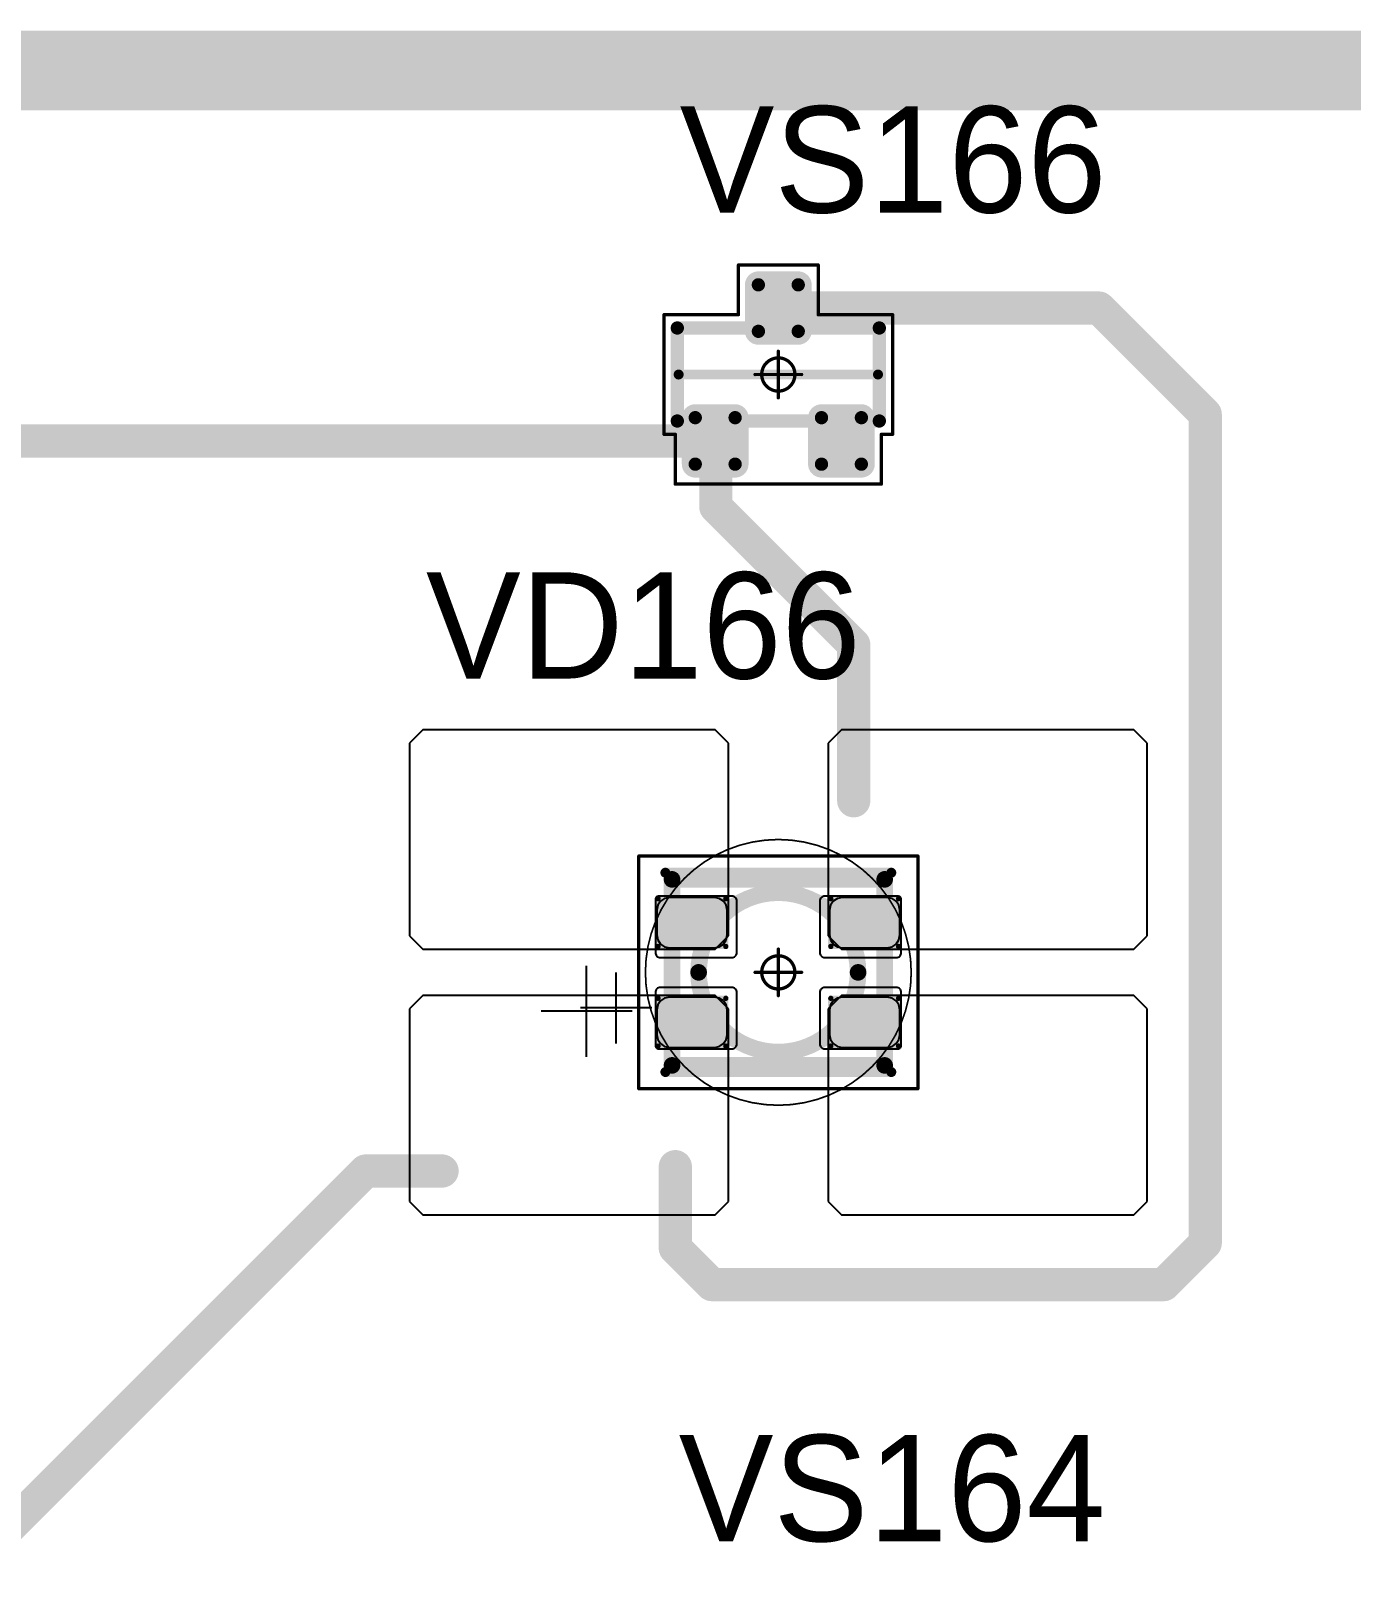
# Model space of a CAD drawing. Header units: millimetres. Extents: x 0 to 400, y 0 to 514.
# Drawn here: x 288.75 to 308.62, y 43.56 to 66.68 of the extents above; entities that cross this region are included whole.
import ezdxf

# ---------------------------------------------------------------- set-up
doc = ezdxf.new("R2010")
doc.units = ezdxf.units.MM
for name, color, linetype in [('Mechanical13', 56, 'Continuous'), ('Mechanical15', 56, 'Continuous'), ('Mechanical2', 216, 'Continuous'), ('TopLayer', 1, 'Continuous'), ('TopOverlay', 2, 'Continuous'), ('TopPaste', 8, 'Continuous'), ('TopSolder', 216, 'Continuous')]:
    doc.layers.add(name, color=color, linetype=linetype)

# ---------------------------------------------------------------- blocks, each defined once
blk = doc.blocks.new('SOT23_16')
at = {"layer": 'Mechanical13', "const_width": 0.2}
for points in [[(-0.7, 1.52), (0.7, 1.52)], [(-0.7, 1.52), (-0.7, -1.52)], [(0.7, 1.52), (0.7, -1.52)], [(-0.7, -1.52), (0.7, -1.52)]]:
    blk.add_lwpolyline(points, dxfattribs=at)
at = {"layer": 'Mechanical13', "const_width": 0.1}
for points in [[(-0.75, 1.52, 1), (-0.65, 1.52, 1)], [(-0.75, 1.52, 1), (-0.65, 1.52, 1)], [(0.65, 1.52, 1), (0.75, 1.52, 1)], [(0.65, 1.52, 1), (0.75, 1.52, 1)], [(-0.75, -1.52, 1), (-0.65, -1.52, 1)], [(-0.75, -1.52, 1), (-0.65, -1.52, 1)], [(0.65, -1.52, 1), (0.75, -1.52, 1)], [(0.65, -1.52, 1), (0.75, -1.52, 1)]]:
    blk.add_lwpolyline(points, format="xyb", close=True, dxfattribs=at)
at = {"layer": 'Mechanical15', "const_width": 0.05}
for points in [[(-0.9, 1.72), (-0.9, 1.55)], [(-0.9, 1.72), (0.9, 1.72)], [(0.9, 1.72), (0.9, 0.6)], [(-1.65, 1.55), (-1.65, -1.55)], [(-1.65, 1.55), (-0.9, 1.55)], [(0.9, 0.6), (1.65, 0.6)], [(1.65, 0.6), (1.65, -0.6)], [(0, 0.35), (0, -0.35)], [(0.35, 0), (-0.35, 0)], [(0.9, -0.6), (1.65, -0.6)], [(0.9, -0.6), (0.9, -1.72)], [(-1.65, -1.55), (-0.9, -1.55)], [(-0.9, -1.55), (-0.9, -1.72)], [(-0.9, -1.72), (0.9, -1.72)]]:
    blk.add_lwpolyline(points, dxfattribs=at)
at = {"layer": 'Mechanical15'}
for points, const_width in [([(-0.913, 1.72, 1), (-0.888, 1.72, 1)], 0.025), ([(-0.913, 1.72, 1), (-0.888, 1.72, 1)], 0.025), ([(0.888, 1.72, 1), (0.913, 1.72, 1)], 0.025), ([(0.888, 1.72, 1), (0.913, 1.72, 1)], 0.025), ([(-1.663, 1.55, 1), (-1.638, 1.55, 1)], 0.025), ([(-1.663, 1.55, 1), (-1.638, 1.55, 1)], 0.025), ([(-0.913, 1.55, 1), (-0.888, 1.55, 1)], 0.025), ([(-0.913, 1.55, 1), (-0.888, 1.55, 1)], 0.025), ([(0.888, 0.6, 1), (0.913, 0.6, 1)], 0.025), ([(0.888, 0.6, 1), (0.913, 0.6, 1)], 0.025), ([(1.637, 0.6, 1), (1.662, 0.6, 1)], 0.025), ([(1.637, 0.6, 1), (1.662, 0.6, 1)], 0.025), ([(0.25, 0, 1), (-0.25, 0, 1)], 0.05), ([(-0.013, 0.35, 1), (0.012, 0.35, 1)], 0.025), ([(-0.363, 0, 1), (-0.338, 0, 1)], 0.025), ([(-0.263, 0, 1), (-0.238, 0, 1)], 0.025), ([(0.237, 0, 1), (0.262, 0, 1)], 0.025), ([(0.337, 0, 1), (0.362, 0, 1)], 0.025), ([(-0.013, -0.35, 1), (0.012, -0.35, 1)], 0.025), ([(0.888, -0.6, 1), (0.913, -0.6, 1)], 0.025), ([(0.888, -0.6, 1), (0.913, -0.6, 1)], 0.025), ([(1.637, -0.6, 1), (1.662, -0.6, 1)], 0.025), ([(1.637, -0.6, 1), (1.662, -0.6, 1)], 0.025), ([(-1.663, -1.55, 1), (-1.638, -1.55, 1)], 0.025), ([(-1.663, -1.55, 1), (-1.638, -1.55, 1)], 0.025), ([(-0.913, -1.55, 1), (-0.888, -1.55, 1)], 0.025), ([(-0.913, -1.55, 1), (-0.888, -1.55, 1)], 0.025), ([(-0.913, -1.72, 1), (-0.888, -1.72, 1)], 0.025), ([(-0.913, -1.72, 1), (-0.888, -1.72, 1)], 0.025), ([(0.888, -1.72, 1), (0.913, -1.72, 1)], 0.025), ([(0.888, -1.72, 1), (0.913, -1.72, 1)], 0.025)]:
    blk.add_lwpolyline(points, format="xyb", close=True, dxfattribs=dict(at, const_width=const_width))
at = {"layer": 'TopLayer', "const_width": 0.1}
for points in [[(-1.4, 1.25, 1), (-1.3, 1.25, 1)], [(-0.7, 1.25, 1), (-0.6, 1.25, 1)], [(-1.4, 0.65, 1), (-1.3, 0.65, 1)], [(-0.7, 0.65, 1), (-0.6, 0.65, 1)], [(0.6, 0.3, 1), (0.7, 0.3, 1)], [(1.3, 0.3, 1), (1.4, 0.3, 1)], [(0.6, -0.3, 1), (0.7, -0.3, 1)], [(1.3, -0.3, 1), (1.4, -0.3, 1)], [(-1.4, -0.65, 1), (-1.3, -0.65, 1)], [(-0.7, -0.65, 1), (-0.6, -0.65, 1)], [(-1.4, -1.25, 1), (-1.3, -1.25, 1)], [(-0.7, -1.25, 1), (-0.6, -1.25, 1)]]:
    blk.add_lwpolyline(points, format="xyb", close=True, dxfattribs=at)
at = {"layer": 'TopLayer'}
for points in [[(-1.45, 1.25), (-1.45, 0.65), (-0.55, 1.25), (-0.55, 0.65)], [(-1.35, 1.35), (-1.35, 0.55), (-0.65, 1.35), (-0.65, 0.55)], [(0.55, 0.3), (0.55, -0.3), (1.45, 0.3), (1.45, -0.3)], [(0.65, 0.4), (0.65, -0.4), (1.35, 0.4), (1.35, -0.4)], [(-1.45, -0.65), (-1.45, -1.25), (-0.55, -0.65), (-0.55, -1.25)], [(-1.35, -0.55), (-1.35, -1.35), (-0.65, -0.55), (-0.65, -1.35)]]:
    blk.add_solid(points, dxfattribs=at)
at = {"layer": 'TopOverlay', "const_width": 0.15}
blk.add_lwpolyline([(0, 1.5), (0, -1.5)], dxfattribs=at)
at = {"layer": 'TopOverlay', "const_width": 0.075}
for points in [[(-0.038, 1.5, 1), (0.037, 1.5, 1)], [(-0.038, -1.5, 1), (0.037, -1.5, 1)]]:
    blk.add_lwpolyline(points, format="xyb", close=True, dxfattribs=at)
at = {"layer": 'TopPaste', "const_width": 0.075}
for points in [[(-1.387, 1.25, 1), (-1.313, 1.25, 1)], [(-0.687, 1.25, 1), (-0.613, 1.25, 1)], [(-1.387, 0.65, 1), (-1.313, 0.65, 1)], [(-0.687, 0.65, 1), (-0.613, 0.65, 1)], [(0.613, 0.3, 1), (0.687, 0.3, 1)], [(1.312, 0.3, 1), (1.387, 0.3, 1)], [(0.613, -0.3, 1), (0.687, -0.3, 1)], [(1.312, -0.3, 1), (1.387, -0.3, 1)], [(-1.387, -0.65, 1), (-1.313, -0.65, 1)], [(-0.687, -0.65, 1), (-0.613, -0.65, 1)], [(-1.387, -1.25, 1), (-1.313, -1.25, 1)], [(-0.687, -1.25, 1), (-0.613, -1.25, 1)]]:
    blk.add_lwpolyline(points, format="xyb", close=True, dxfattribs=at)
at = {"layer": 'TopPaste'}
for points in [[(-1.425, 1.25), (-1.425, 0.65), (-0.575, 1.25), (-0.575, 0.65)], [(-1.35, 1.325), (-1.35, 0.575), (-0.65, 1.325), (-0.65, 0.575)], [(0.575, 0.3), (0.575, -0.3), (1.425, 0.3), (1.425, -0.3)], [(0.65, 0.375), (0.65, -0.375), (1.35, 0.375), (1.35, -0.375)], [(-1.425, -0.65), (-1.425, -1.25), (-0.575, -0.65), (-0.575, -1.25)], [(-1.35, -0.575), (-1.35, -1.325), (-0.65, -0.575), (-0.65, -1.325)]]:
    blk.add_solid(points, dxfattribs=at)
at = {"layer": 'TopSolder', "const_width": 0.202}
for points in [[(-1.451, 1.25, 1), (-1.249, 1.25, 1)], [(-0.751, 1.25, 1), (-0.549, 1.25, 1)], [(-1.451, 0.65, 1), (-1.249, 0.65, 1)], [(-0.751, 0.65, 1), (-0.549, 0.65, 1)], [(0.549, 0.3, 1), (0.751, 0.3, 1)], [(1.249, 0.3, 1), (1.451, 0.3, 1)], [(0.549, -0.3, 1), (0.751, -0.3, 1)], [(1.249, -0.3, 1), (1.451, -0.3, 1)], [(-1.451, -0.65, 1), (-1.249, -0.65, 1)], [(-0.751, -0.65, 1), (-0.549, -0.65, 1)], [(-1.451, -1.25, 1), (-1.249, -1.25, 1)], [(-0.751, -1.25, 1), (-0.549, -1.25, 1)]]:
    blk.add_lwpolyline(points, format="xyb", close=True, dxfattribs=at)
at = {"layer": 'TopSolder'}
for points in [[(-1.35, 1.452), (-1.35, 0.448), (-0.65, 1.452), (-0.65, 0.448)], [(-1.552, 1.25), (-1.552, 0.65), (-0.448, 1.25), (-0.448, 0.65)], [(0.65, 0.502), (0.65, -0.502), (1.35, 0.502), (1.35, -0.502)], [(0.448, 0.3), (0.448, -0.3), (1.552, 0.3), (1.552, -0.3)], [(-1.35, -0.448), (-1.35, -1.452), (-0.65, -0.448), (-0.65, -1.452)], [(-1.552, -0.65), (-1.552, -1.25), (-0.448, -0.65), (-0.448, -1.25)]]:
    blk.add_solid(points, dxfattribs=at)
blk = doc.blocks.new('E65F_189')
at = {"layer": 'Mechanical13'}
for p, q in [((2.441, 1.071), (2.441, 0)), ((1.905, 0.536), (2.976, 0.536))]:
    blk.add_line(p, q, dxfattribs=at)
at = {"layer": 'Mechanical13', "const_width": 0.25}
for points in [[(-1.6, -1.4), (-1.6, 1.4)], [(1.6, 1.4), (-1.6, 1.4)], [(1.6, 1.4), (1.6, -1.4)], [(1.6, -1.4), (-1.6, -1.4)]]:
    blk.add_lwpolyline(points, dxfattribs=at)
at = {"layer": 'Mechanical13'}
for points, const_width in [([(-1.663, 1.4, 1), (-1.538, 1.4, 1)], 0.125), ([(-1.663, 1.4, 1), (-1.538, 1.4, 1)], 0.125), ([(1.537, 1.4, 1), (1.662, 1.4, 1)], 0.125), ([(1.537, 1.4, 1), (1.662, 1.4, 1)], 0.125), ([(1.2, 0, 1), (-1.2, 0, 1)], 0.25), ([(-1.263, 0, 1), (-1.138, 0, 1)], 0.125), ([(1.137, 0, 1), (1.262, 0, 1)], 0.125), ([(-1.663, -1.4, 1), (-1.538, -1.4, 1)], 0.125), ([(-1.663, -1.4, 1), (-1.538, -1.4, 1)], 0.125), ([(1.537, -1.4, 1), (1.662, -1.4, 1)], 0.125), ([(1.537, -1.4, 1), (1.662, -1.4, 1)], 0.125)]:
    blk.add_lwpolyline(points, format="xyb", close=True, dxfattribs=dict(at, const_width=const_width))
at = {"layer": 'Mechanical15', "const_width": 0.05}
for points in [[(2.1, 1.75), (-2.1, 1.75)], [(-2.1, -1.75), (-2.1, 1.75)], [(2.1, 1.75), (2.1, -1.75)], [(0, 0.35), (0, -0.35)], [(0, 0.35), (0, -0.35)], [(0.35, 0), (-0.35, 0)], [(0.35, 0), (-0.35, 0)], [(2.1, -1.75), (-2.1, -1.75)]]:
    blk.add_lwpolyline(points, dxfattribs=at)
at = {"layer": 'Mechanical15'}
for points, const_width in [([(-2.113, 1.75, 1), (-2.088, 1.75, 1)], 0.025), ([(-2.113, 1.75, 1), (-2.088, 1.75, 1)], 0.025), ([(2.087, 1.75, 1), (2.112, 1.75, 1)], 0.025), ([(2.087, 1.75, 1), (2.112, 1.75, 1)], 0.025), ([(0.25, 0, 1), (-0.25, 0, 1)], 0.05), ([(0.25, 0, 1), (-0.25, 0, 1)], 0.05), ([(-0.013, 0.35, 1), (0.012, 0.35, 1)], 0.025), ([(-0.013, 0.35, 1), (0.012, 0.35, 1)], 0.025), ([(-0.363, 0, 1), (-0.338, 0, 1)], 0.025), ([(-0.363, 0, 1), (-0.338, 0, 1)], 0.025), ([(-0.263, 0, 1), (-0.238, 0, 1)], 0.025), ([(-0.263, 0, 1), (-0.238, 0, 1)], 0.025), ([(0.237, 0, 1), (0.262, 0, 1)], 0.025), ([(0.237, 0, 1), (0.262, 0, 1)], 0.025), ([(0.337, 0, 1), (0.362, 0, 1)], 0.025), ([(0.337, 0, 1), (0.362, 0, 1)], 0.025), ([(-0.013, -0.35, 1), (0.012, -0.35, 1)], 0.025), ([(-0.013, -0.35, 1), (0.012, -0.35, 1)], 0.025), ([(-2.113, -1.75, 1), (-2.088, -1.75, 1)], 0.025), ([(-2.113, -1.75, 1), (-2.088, -1.75, 1)], 0.025), ([(2.087, -1.75, 1), (2.112, -1.75, 1)], 0.025), ([(2.087, -1.75, 1), (2.112, -1.75, 1)], 0.025)]:
    blk.add_lwpolyline(points, format="xyb", close=True, dxfattribs=dict(at, const_width=const_width))
at = {"layer": 'TopLayer'}
for p, q in [((-5.35, 3.65), (-5.55, 3.45)), ((-0.95, 3.65), (-5.35, 3.65)), ((-5.35, 3.65), (-5.35, 3.65)), ((-0.75, 3.45), (-0.95, 3.65)), ((0.95, 3.65), (0.75, 3.45)), ((5.35, 3.65), (0.95, 3.65)), ((0.95, 3.65), (0.95, 3.65)), ((5.55, 3.45), (5.35, 3.65)), ((-5.55, 3.45), (-5.55, 3.45)), ((-5.55, 3.45), (-5.55, 0.55)), ((-0.75, 0.55), (-0.75, 3.45)), ((0.75, 3.45), (0.75, 3.45)), ((0.75, 3.45), (0.75, 0.55)), ((5.55, 0.55), (5.55, 3.45)), ((-5.55, 0.55), (-5.35, 0.35)), ((-0.95, 0.35), (-0.75, 0.55)), ((0.75, 0.55), (0.95, 0.35)), ((5.35, 0.35), (5.55, 0.55)), ((-5.35, 0.35), (-0.95, 0.35)), ((0.95, 0.35), (5.35, 0.35)), ((-5.35, -0.35), (-5.55, -0.55)), ((-0.95, -0.35), (-5.35, -0.35)), ((-5.35, -0.35), (-5.35, -0.35)), ((-0.75, -0.55), (-0.95, -0.35)), ((0.95, -0.35), (0.75, -0.55)), ((5.35, -0.35), (0.95, -0.35)), ((0.95, -0.35), (0.95, -0.35)), ((5.55, -0.55), (5.35, -0.35)), ((-5.55, -0.55), (-5.55, -0.55)), ((-5.55, -0.55), (-5.55, -3.45)), ((-0.75, -3.45), (-0.75, -0.55)), ((0.75, -0.55), (0.75, -0.55)), ((0.75, -0.55), (0.75, -3.45)), ((5.55, -3.45), (5.55, -0.55)), ((-5.55, -3.45), (-5.35, -3.65)), ((-0.95, -3.65), (-0.75, -3.45)), ((0.75, -3.45), (0.95, -3.65)), ((5.35, -3.65), (5.55, -3.45)), ((-5.35, -3.65), (-0.95, -3.65)), ((0.95, -3.65), (5.35, -3.65))]:
    blk.add_line(p, q, dxfattribs=at)
at = {"layer": 'TopLayer', "const_width": 0.04}
for points in [[(-1.83, 1.11, 1), (-1.79, 1.11, 1)], [(-0.81, 1.11, 1), (-0.77, 1.11, 1)], [(0.77, 1.11, 1), (0.81, 1.11, 1)], [(1.79, 1.11, 1), (1.83, 1.11, 1)], [(-1.83, 0.39, 1), (-1.79, 0.39, 1)], [(-0.81, 0.39, 1), (-0.77, 0.39, 1)], [(0.77, 0.39, 1), (0.81, 0.39, 1)], [(1.79, 0.39, 1), (1.83, 0.39, 1)], [(-1.83, -0.39, 1), (-1.79, -0.39, 1)], [(-0.81, -0.39, 1), (-0.77, -0.39, 1)], [(0.77, -0.39, 1), (0.81, -0.39, 1)], [(1.79, -0.39, 1), (1.83, -0.39, 1)], [(-1.83, -1.11, 1), (-1.79, -1.11, 1)], [(-0.81, -1.11, 1), (-0.77, -1.11, 1)], [(0.77, -1.11, 1), (0.81, -1.11, 1)], [(1.79, -1.11, 1), (1.83, -1.11, 1)]]:
    blk.add_lwpolyline(points, format="xyb", close=True, dxfattribs=at)
at = {"layer": 'TopLayer'}
for points in [[(-1.85, 1.11), (-1.85, 0.39), (-0.75, 1.11), (-0.75, 0.39)], [(-1.81, 1.15), (-1.81, 0.35), (-0.79, 1.15), (-0.79, 0.35)], [(0.75, 1.11), (0.75, 0.39), (1.85, 1.11), (1.85, 0.39)], [(0.79, 1.15), (0.79, 0.35), (1.81, 1.15), (1.81, 0.35)], [(-1.85, -0.39), (-1.85, -1.11), (-0.75, -0.39), (-0.75, -1.11)], [(-1.81, -0.35), (-1.81, -1.15), (-0.79, -0.35), (-0.79, -1.15)], [(0.75, -0.39), (0.75, -1.11), (1.85, -0.39), (1.85, -1.11)], [(0.79, -0.35), (0.79, -1.15), (1.81, -0.35), (1.81, -1.15)]]:
    blk.add_solid(points, dxfattribs=at)
at = {"layer": 'TopOverlay'}
for p, q in [((2.886, 1.271), (2.886, -0.1)), ((2.2, 0.586), (3.571, 0.586))]:
    blk.add_line(p, q, dxfattribs=at)
at = {"layer": 'TopOverlay', "const_width": 0.15}
for points in [[(1.7, 1.5), (-1.7, 1.5)], [(1.7, -1.5), (-1.7, -1.5)]]:
    blk.add_lwpolyline(points, dxfattribs=at)
at = {"layer": 'TopOverlay', "const_width": 0.075}
for points in [[(-1.738, 1.5, 1), (-1.663, 1.5, 1)], [(1.662, 1.5, 1), (1.737, 1.5, 1)], [(-1.738, -1.5, 1), (-1.663, -1.5, 1)], [(1.662, -1.5, 1), (1.737, -1.5, 1)]]:
    blk.add_lwpolyline(points, format="xyb", close=True, dxfattribs=at)
at = {"layer": 'TopPaste'}
for p, q in [((-1.814, 1.011), (-1.829, 0.938)), ((-1.829, 0.938), (-1.829, 0.563)), ((-1.773, 1.073), (-1.814, 1.011)), ((-1.711, 1.114), (-1.773, 1.073)), ((-1.638, 1.129), (-1.711, 1.114)), ((-0.963, 1.129), (-1.638, 1.129)), ((-0.889, 1.114), (-0.963, 1.129)), ((-0.827, 1.073), (-0.889, 1.114)), ((-0.786, 1.011), (-0.827, 1.073)), ((-0.771, 0.938), (-0.786, 1.011)), ((-0.771, 0.563), (-0.771, 0.938)), ((0.786, 1.011), (0.771, 0.938)), ((0.771, 0.938), (0.771, 0.563)), ((0.827, 1.073), (0.786, 1.011)), ((0.889, 1.114), (0.827, 1.073)), ((0.962, 1.129), (0.889, 1.114)), ((1.637, 1.129), (0.962, 1.129)), ((1.711, 1.114), (1.637, 1.129)), ((1.773, 1.073), (1.711, 1.114)), ((1.814, 1.011), (1.773, 1.073)), ((1.829, 0.938), (1.814, 1.011)), ((1.829, 0.563), (1.829, 0.938)), ((-1.829, 0.563), (-1.814, 0.489)), ((-1.814, 0.489), (-1.773, 0.427)), ((-0.827, 0.427), (-0.786, 0.489)), ((-0.786, 0.489), (-0.771, 0.563)), ((0.771, 0.563), (0.786, 0.489)), ((0.786, 0.489), (0.827, 0.427)), ((1.773, 0.427), (1.814, 0.489)), ((1.814, 0.489), (1.829, 0.563)), ((-1.773, 0.427), (-1.711, 0.386)), ((-1.711, 0.386), (-1.638, 0.371)), ((-1.638, 0.371), (-0.963, 0.371)), ((-0.963, 0.371), (-0.889, 0.386)), ((-0.889, 0.386), (-0.827, 0.427)), ((0.827, 0.427), (0.889, 0.386)), ((0.889, 0.386), (0.962, 0.371)), ((0.962, 0.371), (1.637, 0.371)), ((1.637, 0.371), (1.711, 0.386)), ((1.711, 0.386), (1.773, 0.427)), ((-1.773, -0.427), (-1.814, -0.489)), ((-1.711, -0.386), (-1.773, -0.427)), ((-1.638, -0.371), (-1.711, -0.386)), ((-0.963, -0.371), (-1.638, -0.371)), ((-0.889, -0.386), (-0.963, -0.371)), ((-0.827, -0.427), (-0.889, -0.386)), ((-0.786, -0.489), (-0.827, -0.427)), ((0.827, -0.427), (0.786, -0.489)), ((0.889, -0.386), (0.827, -0.427)), ((0.962, -0.371), (0.889, -0.386)), ((1.637, -0.371), (0.962, -0.371)), ((1.711, -0.386), (1.637, -0.371)), ((1.773, -0.427), (1.711, -0.386)), ((1.814, -0.489), (1.773, -0.427)), ((-1.814, -0.489), (-1.829, -0.563)), ((-1.829, -0.563), (-1.829, -0.938)), ((-0.771, -0.563), (-0.786, -0.489)), ((-0.771, -0.938), (-0.771, -0.563)), ((0.786, -0.489), (0.771, -0.563)), ((0.771, -0.563), (0.771, -0.938)), ((1.829, -0.563), (1.814, -0.489)), ((1.829, -0.938), (1.829, -0.563)), ((-1.829, -0.938), (-1.814, -1.011)), ((-1.814, -1.011), (-1.773, -1.073)), ((-1.773, -1.073), (-1.711, -1.114)), ((-1.711, -1.114), (-1.638, -1.129)), ((-1.638, -1.129), (-0.963, -1.129)), ((-0.963, -1.129), (-0.889, -1.114)), ((-0.889, -1.114), (-0.827, -1.073)), ((-0.827, -1.073), (-0.786, -1.011)), ((-0.786, -1.011), (-0.771, -0.938)), ((0.771, -0.938), (0.786, -1.011)), ((0.786, -1.011), (0.827, -1.073)), ((0.827, -1.073), (0.889, -1.114)), ((0.889, -1.114), (0.962, -1.129)), ((0.962, -1.129), (1.637, -1.129)), ((1.637, -1.129), (1.711, -1.114)), ((1.711, -1.114), (1.773, -1.073)), ((1.773, -1.073), (1.814, -1.011)), ((1.814, -1.011), (1.829, -0.938))]:
    blk.add_line(p, q, dxfattribs=at)
at = {"layer": 'TopSolder'}
for p, q in [((-1.842, 1.129), (-1.85, 1.111)), ((-1.85, 1.111), (-1.85, 1.101)), ((-1.85, 1.101), (-1.85, 1.101)), ((-1.85, 1.101), (-1.85, 0.301)), ((-1.828, 1.143), (-1.842, 1.129)), ((-1.81, 1.151), (-1.828, 1.143)), ((-1.8, 1.151), (-1.81, 1.151)), ((-0.7, 1.151), (-1.8, 1.151)), ((-0.685, 1.151), (-0.7, 1.151)), ((-0.7, 1.151), (-0.7, 1.151)), ((-0.658, 1.139), (-0.685, 1.151)), ((-0.636, 1.118), (-0.658, 1.139)), ((-0.625, 1.09), (-0.636, 1.118)), ((-0.625, 1.076), (-0.625, 1.09)), ((-0.625, 0.301), (-0.625, 1.076)), ((0.636, 1.118), (0.625, 1.09)), ((0.625, 1.09), (0.625, 1.076)), ((0.625, 1.076), (0.625, 1.076)), ((0.625, 1.076), (0.625, 0.301)), ((0.657, 1.139), (0.636, 1.118)), ((0.685, 1.151), (0.657, 1.139)), ((0.7, 1.151), (0.685, 1.151)), ((1.8, 1.151), (0.7, 1.151)), ((1.81, 1.151), (1.8, 1.151)), ((1.8, 1.151), (1.8, 1.151)), ((1.828, 1.143), (1.81, 1.151)), ((1.842, 1.129), (1.828, 1.143)), ((1.85, 1.111), (1.842, 1.129)), ((1.85, 1.101), (1.85, 1.111)), ((1.85, 0.301), (1.85, 1.101)), ((-1.85, 0.301), (-1.85, 0.286)), ((-1.85, 0.286), (-1.839, 0.258)), ((-1.839, 0.258), (-1.818, 0.237)), ((-1.818, 0.237), (-1.79, 0.226)), ((-0.685, 0.226), (-0.658, 0.237)), ((-0.658, 0.237), (-0.636, 0.258)), ((-0.636, 0.258), (-0.625, 0.286)), ((-0.625, 0.286), (-0.625, 0.301)), ((-0.625, 0.301), (-0.625, 0.301)), ((0.625, 0.301), (0.625, 0.286)), ((0.625, 0.286), (0.636, 0.258)), ((0.636, 0.258), (0.657, 0.237)), ((0.657, 0.237), (0.685, 0.226)), ((1.79, 0.226), (1.817, 0.237)), ((1.817, 0.237), (1.839, 0.258)), ((1.839, 0.258), (1.85, 0.286)), ((1.85, 0.286), (1.85, 0.301)), ((1.85, 0.301), (1.85, 0.301)), ((-1.79, 0.226), (-1.775, 0.226)), ((-1.775, 0.226), (-1.775, 0.226)), ((-1.775, 0.226), (-0.7, 0.226)), ((-0.7, 0.226), (-0.685, 0.226)), ((0.685, 0.226), (0.7, 0.226)), ((0.7, 0.226), (0.7, 0.226)), ((0.7, 0.226), (1.775, 0.226)), ((1.775, 0.226), (1.79, 0.226)), ((-1.79, -0.224), (-1.818, -0.236)), ((-1.775, -0.224), (-1.79, -0.224)), ((-0.7, -0.224), (-1.775, -0.224)), ((-0.685, -0.224), (-0.7, -0.224)), ((-0.7, -0.224), (-0.7, -0.224)), ((-0.658, -0.236), (-0.685, -0.224)), ((0.685, -0.224), (0.657, -0.236)), ((0.7, -0.224), (0.685, -0.224)), ((1.775, -0.224), (0.7, -0.224)), ((1.79, -0.224), (1.775, -0.224)), ((1.775, -0.224), (1.775, -0.224)), ((1.817, -0.236), (1.79, -0.224)), ((-1.839, -0.257), (-1.85, -0.285)), ((-1.85, -0.285), (-1.85, -0.299)), ((-1.85, -0.299), (-1.85, -0.299)), ((-1.85, -0.299), (-1.85, -1.099)), ((-1.818, -0.236), (-1.839, -0.257)), ((-0.636, -0.257), (-0.658, -0.236)), ((-0.625, -0.285), (-0.636, -0.257)), ((-0.625, -0.299), (-0.625, -0.285)), ((-0.625, -1.074), (-0.625, -0.299)), ((0.636, -0.257), (0.625, -0.285)), ((0.625, -0.285), (0.625, -0.299)), ((0.625, -0.299), (0.625, -0.299)), ((0.625, -0.299), (0.625, -1.074)), ((0.657, -0.236), (0.636, -0.257)), ((1.839, -0.257), (1.817, -0.236)), ((1.85, -0.285), (1.839, -0.257)), ((1.85, -0.299), (1.85, -0.285)), ((1.85, -1.099), (1.85, -0.299)), ((-1.85, -1.099), (-1.85, -1.109)), ((-1.85, -1.109), (-1.842, -1.128)), ((-1.842, -1.128), (-1.828, -1.142)), ((-1.828, -1.142), (-1.81, -1.149)), ((-1.81, -1.149), (-1.8, -1.149)), ((-1.8, -1.149), (-0.7, -1.149)), ((-1.8, -1.149), (-1.8, -1.149)), ((-0.7, -1.149), (-0.685, -1.149)), ((-0.685, -1.149), (-0.658, -1.138)), ((-0.658, -1.138), (-0.636, -1.117)), ((-0.636, -1.117), (-0.625, -1.089)), ((-0.625, -1.089), (-0.625, -1.074)), ((-0.625, -1.074), (-0.625, -1.074)), ((0.625, -1.074), (0.625, -1.089)), ((0.625, -1.089), (0.636, -1.117)), ((0.636, -1.117), (0.657, -1.138)), ((0.657, -1.138), (0.685, -1.149)), ((0.685, -1.149), (0.7, -1.149)), ((0.7, -1.149), (1.8, -1.149)), ((0.7, -1.149), (0.7, -1.149)), ((1.8, -1.149), (1.81, -1.149)), ((1.81, -1.149), (1.828, -1.142)), ((1.828, -1.142), (1.842, -1.128)), ((1.842, -1.128), (1.85, -1.109)), ((1.85, -1.109), (1.85, -1.099)), ((1.85, -1.099), (1.85, -1.099))]:
    blk.add_line(p, q, dxfattribs=at)

msp = doc.modelspace()

# ---------------------------------------------------------------- linework, layer by layer
at = {"layer": 'Mechanical2'}
for points, const_width in [([(302, 52.5, 1), (298, 52.5, 1)], 0.0254), ([(300, 54.5, 1), (300, 54.5, 1)], 0.0005), ([(297.994, 52.5, 1), (298.006, 52.5, 1)], 0.0127), ([(298, 52.5, 1), (298, 52.5, 1)], 0.0005), ([(301.994, 52.5, 1), (302.006, 52.5, 1)], 0.0127), ([(302, 52.5, 1), (302, 52.5, 1)], 0.0005), ([(300, 50.5, 1), (300, 50.5, 1)], 0.0005)]:
    msp.add_lwpolyline(points, format="xyb", close=True, dxfattribs=dict(at, const_width=const_width))
at = {"layer": 'Mechanical2', "const_width": 0.001}
for points in [[(300, 50.5), (300, 54.5)], [(298, 52.5), (302, 52.5)]]:
    msp.add_lwpolyline(points, dxfattribs=at)
at = {"layer": 'TopLayer'}
for points, const_width in [([(251.275, 66.075), (348.1, 66.075)], 1.2), ([(300, 62.5), (304.825, 62.5)], 0.5), ([(304.825, 62.5), (306.425, 60.9)], 0.5), ([(306.425, 60.575), (306.425, 60.9)], 0.5), ([(306.425, 48.425), (306.425, 60.575)], 0.5), ([(286.5, 60.5), (299.05, 60.5)], 0.5), ([(299.06, 59.508), (299.06, 60.49)], 0.5), ([(299.06, 59.508), (301.135, 57.433)], 0.5), ([(301.135, 55.083), (301.135, 57.433)], 0.5), ([(288.09, 43.81), (293.79, 49.51)], 0.5), ([(293.79, 49.51), (294.94, 49.51)], 0.5), ([(298.45, 48.35), (298.45, 49.575)], 0.5), ([(298.45, 48.35), (299, 47.8)], 0.5), ([(305.8, 47.8), (306.425, 48.425)], 0.5), ([(299, 47.8), (305.8, 47.8)], 0.5)]:
    msp.add_lwpolyline(points, dxfattribs=dict(at, const_width=const_width))
at = {"layer": 'TopLayer', "const_width": 0.25}
for points in [[(299.875, 62.5, 1), (300.125, 62.5, 1)], [(304.7, 62.5, 1), (304.95, 62.5, 1)], [(304.7, 62.5, 1), (304.95, 62.5, 1)], [(306.3, 60.9, 1), (306.55, 60.9, 1)], [(306.3, 60.9, 1), (306.55, 60.9, 1)], [(306.3, 60.575, 1), (306.55, 60.575, 1)], [(306.3, 60.575, 1), (306.55, 60.575, 1)], [(298.925, 60.5, 1), (299.175, 60.5, 1)], [(298.935, 60.49, 1), (299.185, 60.49, 1)], [(298.935, 59.508, 1), (299.185, 59.508, 1)], [(298.935, 59.508, 1), (299.185, 59.508, 1)], [(301.01, 57.433, 1), (301.26, 57.433, 1)], [(301.01, 57.433, 1), (301.26, 57.433, 1)], [(301.01, 55.083, 1), (301.26, 55.083, 1)], [(293.665, 49.51, 1), (293.915, 49.51, 1)], [(293.665, 49.51, 1), (293.915, 49.51, 1)], [(294.815, 49.51, 1), (295.065, 49.51, 1)], [(298.325, 49.575, 1), (298.575, 49.575, 1)], [(298.325, 48.35, 1), (298.575, 48.35, 1)], [(298.325, 48.35, 1), (298.575, 48.35, 1)], [(306.3, 48.425, 1), (306.55, 48.425, 1)], [(306.3, 48.425, 1), (306.55, 48.425, 1)], [(298.875, 47.8, 1), (299.125, 47.8, 1)], [(298.875, 47.8, 1), (299.125, 47.8, 1)], [(305.675, 47.8, 1), (305.925, 47.8, 1)], [(305.675, 47.8, 1), (305.925, 47.8, 1)]]:
    msp.add_lwpolyline(points, format="xyb", close=True, dxfattribs=at)

# ---------------------------------------------------------------- block references
for name, p, rotation in [('SOT23_16', (300, 61.5), 90), ('E65F_189', (300, 52.5), 180)]:
    msp.add_blockref(name, p, dxfattribs=dict(rotation=rotation))

# ---------------------------------------------------------------- texts
at = {"layer": 'TopOverlay'}
for s, p in [('VS166', (298.515, 63.938)), ('VD166', (294.697, 56.923)), ('VS164', (298.501, 43.937))]:
    msp.add_text(s, height=1.6, dxfattribs=at).set_placement(p)

doc.saveas('drawing.dxf')
